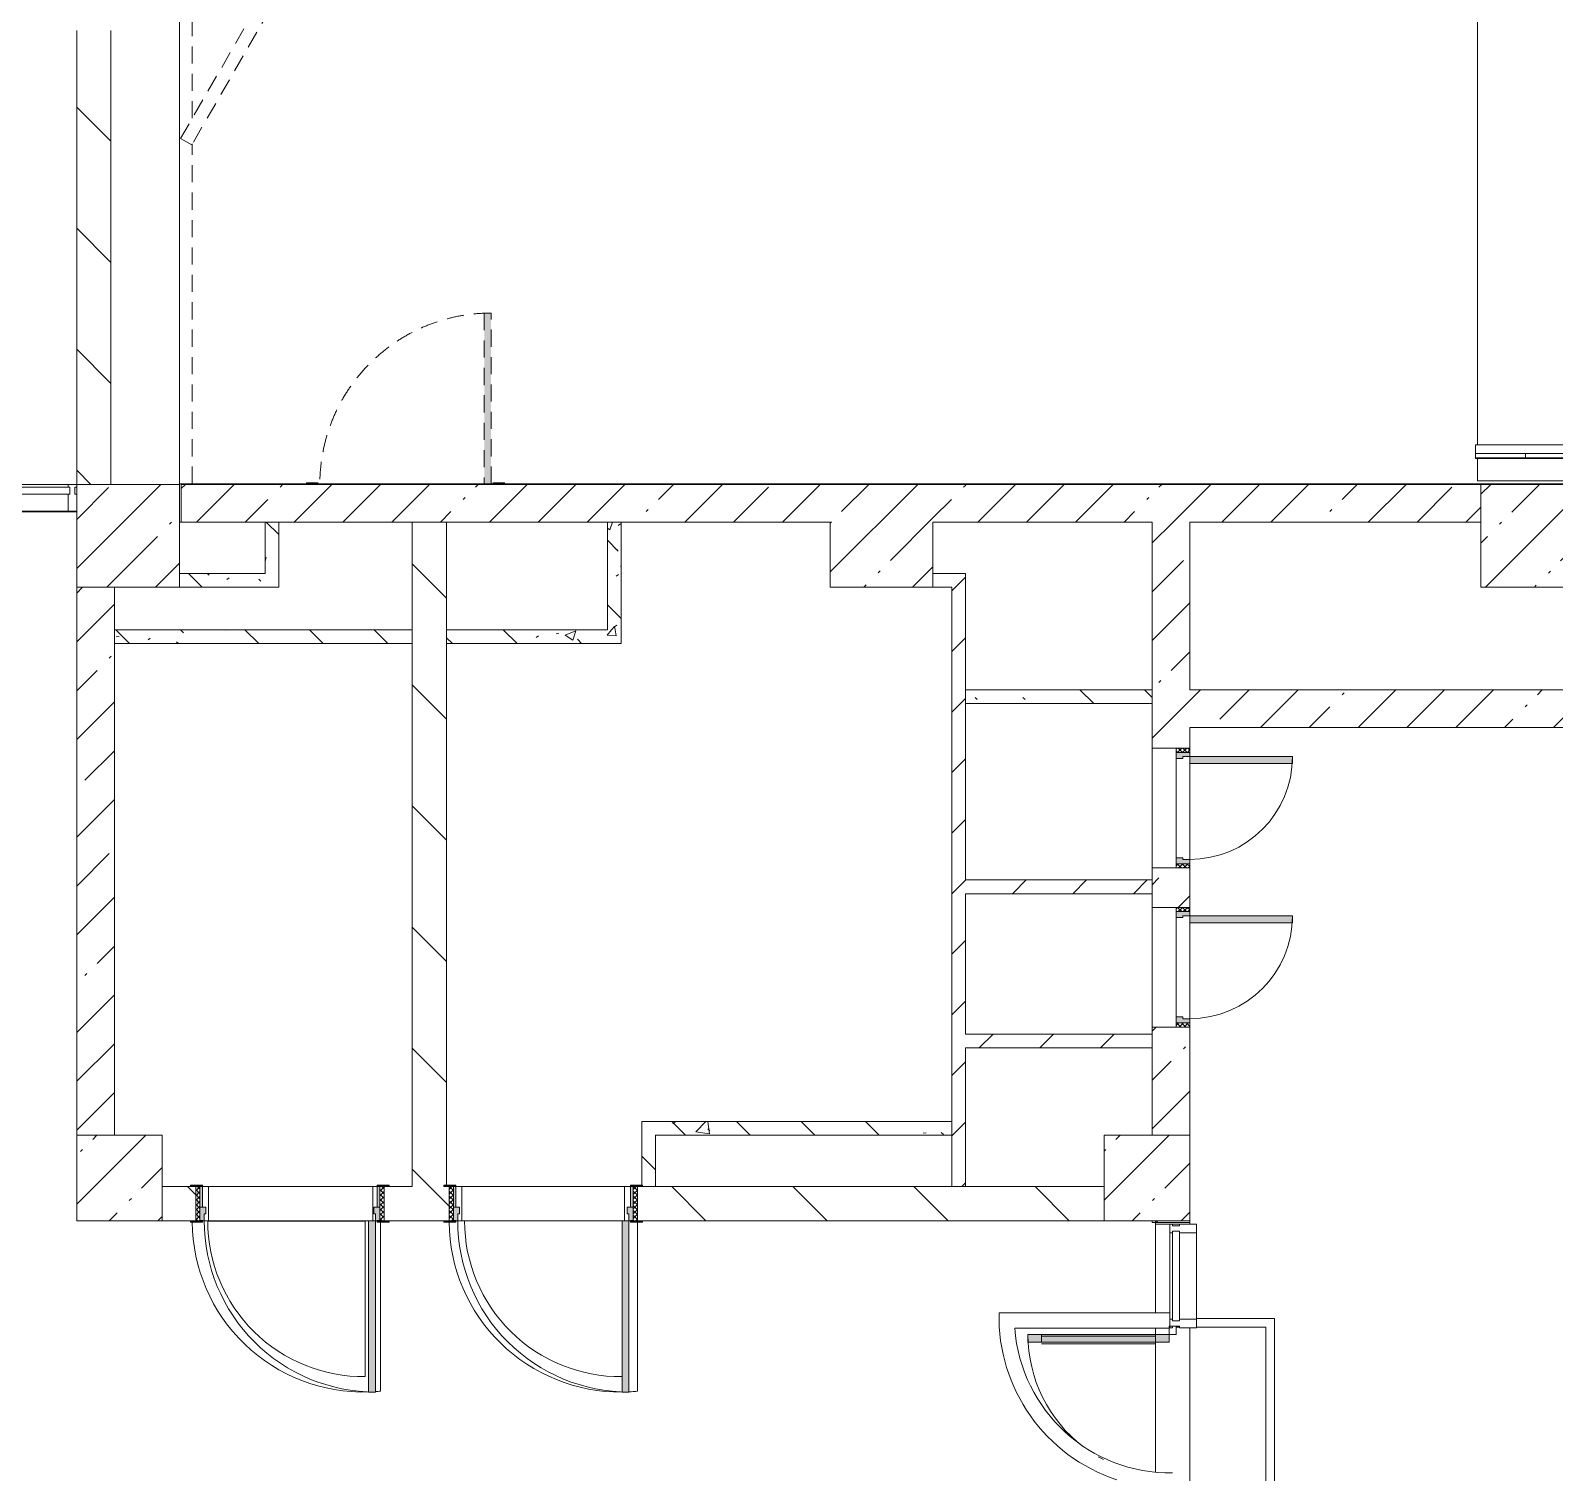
# Model space of a CAD drawing. Header units: millimetres. Extents: x 35146 to 234858, y -8553 to 29000.
# Drawn here: x 119114 to 128014, y 9430 to 17850 of the extents above; entities that cross this region are included whole.
import ezdxf

# ---------------------------------------------------------------- set-up
doc = ezdxf.new("R2010")
doc.units = ezdxf.units.MM
doc.linetypes.add('200_ШТРИХ__ш1_п0_6_', pattern=[160, 100, -60])
for name, color, linetype, lineweight, true_color in [('A-DETL-GENF-4', 7, 'Continuous', 5, 0xe2e2e2), ('A-DETL-GENF-5', 7, 'Continuous', 5, 0xaaaaaa), ('A-DOOR-1', 7, 'Continuous', 5, 0xaaaaaa), ('A-DOOR-2', 7, 'Continuous', 5, 0xe2e2e2), ('A-DOOR-FRAM-1', 7, 'Continuous', 5, 0xe2e2e2), ('A-DOOR-FRAM-2', 7, 'Continuous', 5, 0xaaaaaa), ('A-FLOR-1', 7, 'Continuous', 5, 0xaaaaaa), ('A-WALL-PATT-1', 7, 'Continuous', 5, 0x787878), ('I-WALL-5', 7, 'Continuous', 5, 0x787878)]:
    doc.layers.add(name, color=color, linetype=linetype, lineweight=lineweight, true_color=true_color)
for name, color, linetype, lineweight in [('A-DETL-MBND', 7, '200_ШТРИХ__ш1_п0_6_', 9), ('A-GLAZ-CURT-1', 7, 'Continuous', 5), ('A-GLAZ-CWMG-2', 7, 'Continuous', 5), ('A-WALL', 7, 'Continuous', 9), ('A-WALL-4', 7, 'Continuous', 5), ('I-WALL-3', 7, 'Continuous', 5), ('S-COLS-1', 7, 'Continuous', 5), ('S-STRS-3', 7, 'Continuous', 5)]:
    doc.layers.add(name, color=color, linetype=linetype, lineweight=lineweight)
pattern_1 = [(135, (105674.2, 0), (-353.5534, -353.5534), [])]
pattern_2 = [(45, (105674.2, 0), (-285.123, 285.123), []), (45, (105959.3, 0), (-285.123, 285.123), [504.031, -100.806, 16.764, -84.042])]
pattern_3 = [(45, (105674.2, 0), (-176.7767, 176.7767), [])]
pattern_4 = [(135, (105674.2, 0), (-377.171, -377.171), [533.4, -88.9, 17.78, -88.9]), (135, (105674.2, 376.94), (-377.171, -377.171), []), (50, (105674.2, 0), (637.645, -55.787), [66.675, -733.425]), (355, (105674.2, 0), (-123.35, 668.7), [53.34, -586.74]), (100.451, (105727.3, -4.65), (514.299, 612.908), [56.665, -623.315]), (46.184, (105674.2, 177.8), (948.776, -147.15), [100.012, -1100.137]), (96.636, (105753.3, 165.5), (830.91, 865.997), [84.998, -934.973]), (351.184, (105674.2, 177.8), (830.918, 865.99), [80.01, -880.11]), (21, (105763.1, 133.35), (530.651, -357.928), [66.675, -733.425]), (326, (105763.1, 133.35), (216.308, 644.658), [53.34, -586.74]), (71.451, (105807.3, 103.5), (746.96, 286.724), [56.665, -623.315]), (37.5, (105674.2, 0), (10.8105, 295.9426), [16.764, -562.864, 16.764, -578.866, -588.962]), (37.5, (105674.2, 0), (10.8105, 295.9426), [-1175.258, 16.764, -572.198]), (7.5, (105674.2, 0), (233.869, 350.6318), [16.764, -322.834, 16.764, -549.529, -224.472]), (7.5, (105674.2, 0), (233.869, 350.6318), [-905.891, 16.764, -207.708]), (327.5, (105475.94, 0), (474.5678, -20.0513), [16.764, -205.486, 16.764, -676.656, -920.115]), (327.5, (105475.94, 0), (474.5678, -20.0513), [-915.67, 16.764, -903.351]), (317.5, (105387.04, 0), (518.452, 88.9934), [16.764, -272.161, 16.764, -443.738, -653.415]), (317.5, (105387.04, 0), (518.452, 88.9934), [-749.427, 16.764, -636.651])]

# ---------------------------------------------------------------- blocks, each defined once
blk = doc.blocks.new('BSC_Колонна _Прямоугольная - 600х600-V52-2_5_2_птичка')
at = {"layer": 'S-COLS-1'}
h = blk.add_hatch(dxfattribs=at)
h.set_pattern_fill('FP_89', color=256, style=0, pattern_type=2)
h.set_pattern_definition([(45, (-14010, -14900), (-285.123, 285.123), []), (45, (-13724.88, -14900), (-285.123, 285.123), [504.031, -100.806, 16.764, -84.042])])
h.paths.add_polyline_path([(-300, -300), (300, -300), (300, 300), (-300, 300), (-300, -208.3)])
for p, q in [((300, 300), (-300, 300)), ((-300, 300), (-300, -300)), ((300, -300), (300, 300)), ((-300, -300), (300, -300))]:
    blk.add_line(p, q, dxfattribs=at)
blk = doc.blocks.new('110_Дверь_СКБ_1Ст_Внутренняя1 - Д-4 1100x2100h_су мгн-32375332-2_5_2_птичка')
at = {"layer": 'A-DOOR-1'}
h = blk.add_hatch(dxfattribs=at)
h.set_pattern_fill('FP_103', color=256, style=0, pattern_type=2)
h.set_pattern_definition([(135, (1751.41, 164.685), (-14.14214, -14.14214), []), (225, (1751.41, 164.685), (14.14214, -14.14214), [])])
h.paths.add_polyline_path([(562.5, 100), (537.5, 100), (537.5, -100), (562.5, -100)])
at = {"layer": 'A-DOOR-2'}
h = blk.add_hatch(color=256, dxfattribs=at)
h.paths.add_polyline_path([(512.5, 100), (512.5, 60), (502.5, 60), (502.5, 20), (537.5, 20), (537.5, 100)])
h.paths.add_polyline_path([(-487.5, 100), (-512.5, 100), (-512.5, 20), (-477.5, 20), (-477.5, 60), (-487.5, 60)])
at = {"layer": 'A-DOOR-FRAM-1'}
for points in [[(-487.5, 1100), (-487.5, 100), (-447.5, 100), (-447.5, 1100)], [(-567.5, 108), (-567.5, 100), (-497.5, 100), (-497.5, 108)], [(592.5, 108), (522.5, 108), (522.5, 100), (592.5, 100)], [(-497.5, 20), (-512.5, 20), (-512.5, -100), (-497.5, -100)], [(537.5, 20), (522.5, 20), (522.5, -100), (537.5, -100)], [(-567.5, -100), (-567.5, -108), (-497.5, -108), (-497.5, -100)], [(592.5, -100), (522.5, -100), (522.5, -108), (592.5, -108)]]:
    blk.add_hatch(color=256, dxfattribs=at).paths.add_polyline_path(points)
at = {"layer": 'A-DOOR-FRAM-2'}
h = blk.add_hatch(dxfattribs=at)
h.set_pattern_fill('FP_104', color=256, style=0, pattern_type=2)
h.set_pattern_definition([(45, (-371.384, 164.685), (-14.1421, 14.1421), []), (135, (-371.384, 164.685), (-14.1421, -14.1421), [])])
h.paths.add_polyline_path([(-512.5, 100), (-537.5, 100), (-537.5, -100), (-512.5, -100)])
at = {"layer": 'A-DOOR-1'}
for p, q in [((-487.5, 1100), (-487.5, 100)), ((-447.5, 1100), (-487.5, 1100)), ((-447.5, 100), (-447.5, 1100)), ((-487.5, 100), (-447.5, 100))]:
    blk.add_line(p, q, dxfattribs=at)
blk.add_arc((-487.5, 100), 1000, 360, 90, dxfattribs=at)
at = {"layer": 'A-DOOR-FRAM-2'}
for p, q in [((-497.5, 108), (-567.5, 108)), ((-567.5, 108), (-567.5, 100)), ((-567.5, 100), (-497.5, 100)), ((-512.5, 100), (-537.5, 100)), ((-537.5, 100), (-537.5, -100)), ((-487.5, 100), (-512.5, 100)), ((-512.5, 100), (-512.5, 20)), ((-512.5, -100), (-512.5, 100)), ((-497.5, 100), (-512.5, 100)), ((-512.5, 100), (-512.5, 99)), ((-512.5, 99), (-497.5, 99)), ((-497.5, 100), (-497.5, 108)), ((-497.5, 99), (-497.5, 100)), ((-487.5, 60), (-487.5, 100)), ((512.5, 100), (512.5, 60)), ((537.5, 100), (512.5, 100)), ((592.5, 108), (522.5, 108)), ((522.5, 108), (522.5, 100)), ((537.5, 100), (522.5, 100)), ((522.5, 100), (522.5, 99)), ((522.5, 100), (592.5, 100)), ((522.5, 99), (537.5, 99)), ((537.5, 20), (537.5, 100)), ((562.5, 100), (537.5, 100)), ((537.5, 100), (537.5, -100)), ((537.5, 99), (537.5, 100)), ((562.5, -100), (562.5, 100)), ((592.5, 100), (592.5, 108)), ((-512.5, 20), (-477.5, 20)), ((-497.5, 20), (-512.5, 20)), ((-512.5, 20), (-512.5, -100)), ((-497.5, -100), (-497.5, 20)), ((-477.5, 60), (-487.5, 60)), ((-477.5, 20), (-477.5, 60)), ((512.5, 60), (502.5, 60)), ((502.5, 60), (502.5, 20)), ((502.5, 20), (537.5, 20)), ((537.5, 20), (522.5, 20)), ((522.5, 20), (522.5, -100)), ((537.5, -100), (537.5, 20)), ((-497.5, -100), (-567.5, -100)), ((-567.5, -100), (-567.5, -108)), ((-567.5, -108), (-497.5, -108)), ((-537.5, -100), (-512.5, -100)), ((-512.5, -100), (-497.5, -100)), ((-497.5, -108), (-497.5, -100)), ((522.5, -100), (537.5, -100)), ((592.5, -100), (522.5, -100)), ((522.5, -100), (522.5, -108)), ((522.5, -108), (592.5, -108)), ((537.5, -100), (562.5, -100)), ((592.5, -108), (592.5, -100))]:
    blk.add_line(p, q, dxfattribs=at)
blk = doc.blocks.new('110_Дверь_СКБ_1Ст_Внутренняя1 - Д-13 1100x2100h_кладовая-33288301-2_5_2_птичка')
at = {"layer": 'A-DETL-MBND'}
for points in [[(512.5, 113.4), (512.5, 1110), (472.5, 1110), (472.5, 113.4)], [(592.5, 113.4), (592.5, 118), (522.5, 113.4)]]:
    blk.add_hatch(color=256, dxfattribs=at).paths.add_polyline_path(points)
for p, q in [((512.5, 1110), (472.5, 1110)), ((472.5, 1110), (472.5, 113.4)), ((512.5, 113.4), (512.5, 1110)), ((-497.5, 118), (-567.5, 118)), ((592.5, 118), (522.5, 118))]:
    blk.add_line(p, q, dxfattribs=at)
blk.add_arc((512.5, 110), 1000, 90, 179.80213, dxfattribs=at)
blk = doc.blocks.new('DOR__перегородка__Прямоугольная - ТП-2_ Вн_ДПГ_9480х4200h_2-23998078-2_5_2_птичка')
at = {"layer": 'A-DETL-MBND'}
for p, q in [((3.4, -75), (1987.4, -75)), ((1981.6, -71.7), (2019.1, -6.7)), ((3193.9, -771.8), (1981.6, -71.7)), ((2019.1, -6.7), (3231.5, -706.9)), ((2137.4, -75), (4324.5, -75)), ((3230.4, -706.9), (4442.7, -6.7)), ((4480.3, -71.7), (3267.9, -771.8)), ((4442.7, -6.7), (4480.3, -71.7)), ((4474.5, -75), (4486.7, -75)), ((4480.9, -71.7), (4518.4, -6.7)), ((5693.3, -771.8), (4480.9, -71.7)), ((4518.4, -6.7), (5730.8, -706.9)), ((4636.7, -75), (6823.8, -75)), ((5729.7, -706.9), (6942.1, -6.7)), ((6979.6, -71.7), (5767.3, -771.8)), ((6942.1, -6.7), (6979.6, -71.7)), ((6973.8, -75), (6985, -75)), ((6979.2, -71.7), (7016.7, -6.7)), ((8191.6, -771.8), (6979.2, -71.7)), ((7016.7, -6.7), (8229.1, -706.9)), ((7135, -75), (9323.2, -75)), ((8229.1, -706.9), (9441.4, -6.7)), ((9478.9, -71.7), (8266.6, -771.8)), ((9105.2, -200.9), (9105.2, -75)), ((9180.2, -157.6), (9180.2, -75)), ((9255.2, -114.3), (9255.2, -75)), ((9441.4, -6.7), (9478.9, -71.7)), ((9473.2, -75), (9480, -75)), ((9330.2, -1474.2), (9330.2, -157.6)), ((9405.2, -1474.2), (9405.2, -114.3)), ((9180.2, -1474.2), (9180.2, -244.2)), ((9255.2, -1474.2), (9255.2, -200.9)), ((9105.2, -1474.2), (9105.2, -287.5)), ((9480, -1474.2), (9480, -450)), ((3231.5, -706.9), (3193.9, -771.8)), ((3267.9, -771.8), (3230.4, -706.9)), ((5730.8, -706.9), (5693.3, -771.8)), ((5767.3, -771.8), (5729.7, -706.9)), ((8229.1, -706.9), (8191.6, -771.8)), ((8266.6, -771.8), (8229.1, -706.9)), ((9105.2, -1474.2), (9480, -1474.2))]:
    blk.add_line(p, q, dxfattribs=at)
blk = doc.blocks.new('BSC_Колонна _Прямоугольная - 500х500-V109-2_5_2_птичка')
at = {"layer": 'S-COLS-1'}
h = blk.add_hatch(dxfattribs=at)
h.set_pattern_fill('FP_144', color=256, style=0, pattern_type=2)
h.set_pattern_definition([(45, (-19960, -11150), (-285.123, 285.123), []), (45, (-19674.88, -11150), (-285.123, 285.123), [504.031, -100.806, 16.764, -84.042])])
h.paths.add_polyline_path([(-250, -250), (250, -250), (250, 250), (-250, 250), (-250, 71)])
for p, q in [((250, 250), (-250, 250)), ((-250, 250), (-250, -250)), ((250, -250), (250, 250)), ((-250, -250), (250, -250))]:
    blk.add_line(p, q, dxfattribs=at)
blk = doc.blocks.new('110_Дверь_СКБ_1Ст - д-18 _п_ 700x2100h_Технический шкаф ЭОМ и СС-32102833-2_5_2_птичка')
at = {"layer": 'A-DOOR-1'}
h = blk.add_hatch(dxfattribs=at)
h.set_pattern_fill('FP_158', color=256, style=0, pattern_type=2)
h.set_pattern_definition([(135, (1951.41, 174.685), (-14.14214, -14.14214), []), (225, (1951.41, 174.685), (14.14214, -14.14214), [])])
h.paths.add_polyline_path([(362.5, 110), (337.5, 110), (337.5, 30), (362.5, 30)])
at = {"layer": 'A-DOOR-2'}
h = blk.add_hatch(color=256, dxfattribs=at)
h.paths.add_polyline_path([(337.5, 110), (312.5, 110), (312.5, 70), (302.5, 70), (302.5, 30), (337.5, 30)])
h.paths.add_polyline_path([(-277.5, 70), (-287.5, 70), (-287.5, 110), (-312.5, 110), (-312.5, 30), (-277.5, 30)])
at = {"layer": 'A-DOOR-FRAM-1'}
blk.add_hatch(color=256, dxfattribs=at).paths.add_polyline_path([(-247.5, 710), (-287.5, 710), (-287.5, 110), (-247.5, 110)])
at = {"layer": 'A-DOOR-FRAM-2'}
h = blk.add_hatch(dxfattribs=at)
h.set_pattern_fill('FP_159', color=256, style=0, pattern_type=2)
h.set_pattern_definition([(45, (-171.384, 174.685), (-14.1421, 14.1421), []), (135, (-171.384, 174.685), (-14.1421, -14.1421), [])])
h.paths.add_polyline_path([(-312.5, 110), (-337.5, 110), (-337.5, 30), (-312.5, 30)])
at = {"layer": 'A-DOOR-1'}
for p, q in [((-287.5, 710), (-287.5, 110)), ((-247.5, 710), (-287.5, 710)), ((-247.5, 110), (-247.5, 710)), ((-287.5, 110), (-247.5, 110))]:
    blk.add_line(p, q, dxfattribs=at)
blk.add_arc((-287.5, 110), 600, 360, 90, dxfattribs=at)
at = {"layer": 'A-DOOR-FRAM-2'}
for p, q in [((-312.5, 110), (-337.5, 110)), ((-337.5, 110), (-337.5, 30)), ((-287.5, 110), (-312.5, 110)), ((-312.5, 110), (-312.5, 30)), ((-312.5, 30), (-312.5, 110)), ((-287.5, 70), (-287.5, 110)), ((-247.5, 110), (312.5, 110)), ((312.5, 110), (312.5, 70)), ((337.5, 110), (312.5, 110)), ((337.5, 30), (337.5, 110)), ((362.5, 110), (337.5, 110)), ((337.5, 110), (337.5, 30)), ((362.5, 30), (362.5, 110)), ((-337.5, 30), (-312.5, 30)), ((-312.5, 30), (-277.5, 30)), ((-277.5, 70), (-287.5, 70)), ((-277.5, 30), (-277.5, 70)), ((302.5, 30), (-277.5, 30)), ((312.5, 70), (302.5, 70)), ((302.5, 70), (302.5, 30)), ((302.5, 30), (337.5, 30)), ((337.5, 30), (362.5, 30))]:
    blk.add_line(p, q, dxfattribs=at)
blk = doc.blocks.new('BSC_Колонна _Прямоугольная - 500х500-V138-2_5_2_птичка')
at = {"layer": 'S-COLS-1'}
h = blk.add_hatch(dxfattribs=at)
h.set_pattern_fill('FP_171', color=256, style=0, pattern_type=2)
h.set_pattern_definition([(45, (-13960, -11150), (-285.123, 285.123), []), (45, (-13674.88, -11150), (-285.123, 285.123), [504.031, -100.806, 16.764, -84.042])])
h.paths.add_polyline_path([(-250, -250), (250, -250), (250, 250), (-250, 250), (-250, 71)])
for p, q in [((250, 250), (-250, 250)), ((-250, 250), (-250, -250)), ((250, -250), (250, 250)), ((-250, -250), (250, -250))]:
    blk.add_line(p, q, dxfattribs=at)
blk = doc.blocks.new('BSC_Колонна _Прямоугольная - 600х600-V142-2_5_2_птичка')
at = {"layer": 'S-COLS-1'}
h = blk.add_hatch(dxfattribs=at)
h.set_pattern_fill('FP_174', color=256, style=0, pattern_type=2)
h.set_pattern_definition([(45, (-22210, -14900), (-285.123, 285.123), []), (45, (-21924.88, -14900), (-285.123, 285.123), [504.031, -100.806, 16.764, -84.042])])
h.paths.add_polyline_path([(-300, -300), (300, -300), (300, 300), (-300, 300)])
for p, q in [((300, 300), (-300, 300)), ((-300, 300), (-300, -300)), ((300, -300), (300, 300)), ((-300, -300), (300, -300))]:
    blk.add_line(p, q, dxfattribs=at)
blk = doc.blocks.new('Прямоугольный импост - Импост структурный с накладкой - 160мм-23997896-2_5_2_птичка')
at = {"layer": 'A-GLAZ-CWMG-2'}
for p, q in [((-50, 40), (-50, 140)), ((-50, 140), (-0.3, 140)), ((-40, 40), (-50, 40)), ((-50, -17), (-50, 0)), ((-50, 0), (-40, 0)), ((-40, 0), (-40, 40)), ((-10, 40), (-10, 0)), ((-0.3, 40), (-10, 40)), ((-10, 0), (-0.3, 0)), ((-0.3, -17), (-50, -17))]:
    blk.add_line(p, q, dxfattribs=at)
blk = doc.blocks.new('Системная панель - Стекло - 40мм-23997898-2_5_2_птичка')
at = {"layer": 'A-GLAZ-CURT-1'}
h = blk.add_hatch(dxfattribs=at)
h.set_pattern_fill('FP_196', color=256, style=0, pattern_type=2)
h.set_pattern_definition([(45, (-13750.1, -14683), (-1414.21, 1414.21), [1000, -3000]), (45, (-14750.1, -15183), (-1414.21, 1414.21), [3000, -1000]), (45, (-12750.1, -15683), (-1414.21, 1414.21), [1000, -3000])])
h.paths.add_polyline_path([(420.1, -40), (420.1, 0), (-420.1, 0), (-420.1, -40)])
for p, q in [((420.1, 0), (-420.1, 0)), ((-420.1, 0), (-420.1, -40)), ((-420.1, -40), (420.1, -40)), ((420.1, -40), (420.1, 0))]:
    blk.add_line(p, q, dxfattribs=at)
blk = doc.blocks.new('Прямоугольный импост - Импост структурный с накладкой - 160мм-23771920-2_5_2_птичка')
at = {"layer": 'A-GLAZ-CWMG-2'}
for p, q in [((13660.3, 15200), (12840, 15200)), ((13660.3, 15043), (12840, 15043))]:
    blk.add_line(p, q, dxfattribs=at)
blk = doc.blocks.new('Системная панель - Стекло - 40мм-32387041-2_5_2_птичка')
at = {"layer": 'A-GLAZ-CURT-1'}
h = blk.add_hatch(dxfattribs=at)
h.set_pattern_fill('FP_203', color=256, style=0, pattern_type=2)
h.set_pattern_definition([(135, (10077.7, -20610), (-1414.21, -1414.21), [1000, -3000]), (135, (10577.7, -21610), (-1414.21, -1414.21), [3000, -1000]), (135, (11077.7, -19610), (-1414.21, -1414.21), [1000, -3000])])
h.paths.add_polyline_path([(262.3, 40), (-262.3, 40), (-262.3, 0), (262.3, 0)])
for p, q in [((262.3, 40), (-262.3, 40)), ((-262.3, 40), (-262.3, 0)), ((-262.3, 0), (262.3, 0)), ((262.3, 0), (262.3, 40))]:
    blk.add_line(p, q, dxfattribs=at)
blk = doc.blocks.new('Прямоугольный импост - Импост структурный с накладкой - 160мм Темный-30755591-2_5_2_птичка')
at = {"layer": 'A-GLAZ-CWMG-2'}
for p, q in [((-25, 0), (-25, 17)), ((-25, 17), (25, 17)), ((-15, 0), (-25, 0)), ((-15, -40), (-15, 0)), ((25, 0), (15, 0)), ((15, 0), (15, -40)), ((25, 17), (25, 0)), ((-25, -140), (-25, -40)), ((-25, -40), (-15, -40)), ((15, -40), (25, -40)), ((25, -40), (25, -140)), ((25, -140), (-25, -140))]:
    blk.add_line(p, q, dxfattribs=at)
blk = doc.blocks.new('Прямоугольный импост - Импост структурный с накладкой - 160мм Темный-30755595-2_5_2_птичка')
at = {"layer": 'A-GLAZ-CWMG-2'}
for p, q in [((0, 17), (-50, 17)), ((-50, 17), (-50, 0)), ((-50, 0), (-40, 0)), ((-40, 0), (-40, -40)), ((-10, -40), (-10, 0)), ((-10, 0), (0, 0)), ((0, 0), (0, 17)), ((-40, -40), (-50, -40)), ((-50, -40), (-50, -140)), ((0, -40), (-10, -40)), ((0, -140), (0, -40)), ((-50, -140), (0, -140))]:
    blk.add_line(p, q, dxfattribs=at)
blk = doc.blocks.new('Дверь_Витражная_остекление_ - ВВ-16 остекление-32390142-2_5_2_птичка')
at = {"layer": 'A-DETL-GENF-4'}
for points in [[(-787.5, -20), (-832.5, -20), (-832.5, -845), (-787.5, -845), (-787.5, -56)], [(849.9, -860), (849.9, -20), (837.5, -20), (837.5, -860)]]:
    blk.add_hatch(color=256, dxfattribs=at).paths.add_polyline_path(points)
at = {"layer": 'A-DETL-GENF-5'}
for p, q in [((-787.5, -20), (-832.5, -20)), ((-832.5, -845), (-832.5, -20)), ((-787.5, -20), (-832.5, -20)), ((-832.5, -20), (-832.5, -845)), ((-787.5, -845), (-787.5, -20)), ((-787.5, -845), (-787.5, -20)), ((837.5, -860), (837.5, -20)), ((837.5, -20), (837.5, -860)), ((-832.5, -100), (-787.5, -100)), ((-822.5, -765), (-822.5, -100)), ((-778.5, -765), (-778.5, -100)), ((828.5, -780), (828.5, -100)), ((849.9, -100), (837.5, -100)), ((-832.5, -765), (-787.5, -765)), ((849.9, -780), (837.5, -780)), ((-832.5, -845), (-787.5, -845)), ((-832.5, -845), (-787.5, -845)), ((849.9, -860), (837.5, -860)), ((837.5, -860), (849.9, -860))]:
    blk.add_line(p, q, dxfattribs=at)
at = {"layer": 'A-DOOR-1'}
for p, q in [((-882.5, 20), (-832.5, 20)), ((-882.5, -20), (-882.5, 20)), ((-832.5, 20), (-832.5, -20)), ((832.5, 20), (882.5, 20)), ((832.5, -20), (832.5, 20)), ((882.5, 20), (882.5, -20)), ((-832.5, -20), (-882.5, -20)), ((-832.5, -845), (-832.5, -20)), ((832.5, -860), (832.5, -20)), ((882.5, -20), (832.5, -20))]:
    blk.add_line(p, q, dxfattribs=at)
for centre, radius, start, end in [((-832.5, -20), 825, 329.80944, 332.20433), ((-832.5, -20), 825, 270, 322.60785), ((832.5, -20), 840, 230.33856, 232.99265), ((832.5, -20), 840, 234.0758, 270)]:
    blk.add_arc(centre, radius, start, end, dxfattribs=at)
blk = doc.blocks.new('Прямоугольный импост - Импост структурный с накладкой - 160мм Темный-32387142-2_5_2_птичка')
at = {"layer": 'A-GLAZ-CWMG-2'}
for p, q in [((20093, 10325.4), (20093, 10830)), ((20250, 10325.4), (20250, 10830))]:
    blk.add_line(p, q, dxfattribs=at)
blk = doc.blocks.new('Перекрытия 2 - Перекрытия 4-32990152-2_5_2_птичка')
at = {"layer": 'S-STRS-3'}
for p, q in [((21910, 19180), (22510, 19180)), ((21910, 19180), (21910, 15410.8)), ((22810, 19180), (23410, 19180)), ((22810, 15410.8), (22810, 19180)), ((23710, 19180), (24310, 19180)), ((23710, 15410.8), (23710, 19180)), ((24610, 19180), (25210, 19180)), ((24610, 15410.8), (24610, 19180)), ((25510, 19180), (26110, 19180)), ((25510, 15410.8), (25510, 19180)), ((26410, 19180), (27010, 19180)), ((26410, 15410.8), (26410, 19180)), ((27310, 19180), (27910, 19180)), ((27310, 15410.8), (27310, 19180)), ((28210, 19180), (28810, 19180)), ((28210, 15410.8), (28210, 19180)), ((29110, 19180), (29710, 19180)), ((29110, 15410.8), (29110, 19180)), ((30010, 19180), (30610, 19180)), ((30010, 15410.8), (30010, 19180)), ((30610, 18430), (30610, 19180)), ((30610, 15410.8), (30610, 17830)), ((21910, 15330), (21910, 15200)), ((22810, 15200), (22810, 15330)), ((23710, 15200), (23710, 15330)), ((24610, 15200), (24610, 15330)), ((25510, 15200), (25510, 15330)), ((26410, 15200), (26410, 15330)), ((27310, 15200), (27310, 15330)), ((28210, 15200), (28210, 15330)), ((29110, 15200), (29110, 15330)), ((30010, 15200), (30010, 15330)), ((30610, 15200), (30610, 15330)), ((22810, 15200), (21910, 15200)), ((23710, 15200), (22810, 15200)), ((24610, 15200), (23710, 15200)), ((25510, 15200), (24610, 15200)), ((26410, 15200), (25510, 15200)), ((27310, 15200), (26410, 15200)), ((28210, 15200), (27310, 15200)), ((29110, 15200), (28210, 15200)), ((30010, 15200), (29110, 15200)), ((30610, 15200), (30010, 15200))]:
    blk.add_line(p, q, dxfattribs=at)
blk = doc.blocks.new('Стены наклон_ амфитеатр - Стены наклон_ амфитеатр-32992696-2_5_2_птичка')
at = {"layer": 'A-WALL-PATT-1'}
h = blk.add_hatch(dxfattribs=at)
h.set_pattern_fill('FP_206', color=256, style=0, pattern_type=2)
h.set_pattern_definition([(0, (26444.5, 15393.4), (0, 246.1), []), (90, (26444.5, 15393.4), (-1300, 8e-14), [])])
h.paths.add_polyline_path([(31010, 15353.9), (31010, 15380.7), (21879, 15380.7), (21879, 15353.9), (30993.5, 15353.9)])
at = {"layer": 'A-WALL-4'}
for p, q in [((31041, 15430.8), (21879, 15430.8)), ((21879, 15430.8), (21879, 15380.7)), ((21879, 15380.7), (31010, 15380.7)), ((21879, 15353.9), (21879, 15380.7)), ((21879, 15350), (21879, 15353.9)), ((31010, 15353.9), (21879, 15353.9)), ((31010, 15350), (21879, 15350))]:
    blk.add_line(p, q, dxfattribs=at)

msp = doc.modelspace()

# ---------------------------------------------------------------- hatches: boundary and pattern name
at = {"layer": 'I-WALL-3'}
h = msp.add_hatch(dxfattribs=at)
h.set_pattern_fill('FP_99', color=256, style=0, pattern_type=2)
h.set_pattern_definition(pattern_1)
h.paths.add_polyline_path([(119384.4, 15200), (119584.4, 15200), (119584.4, 17850), (119384.4, 17850), (119384.4, 15848.6)])
h.paths.add_polyline_path([(119384.4, 18450), (119584.4, 18450), (119584.4, 21600), (119384.4, 21600), (119384.4, 20476.2)])
h.paths.add_polyline_path([(119384.4, 22200), (119584.4, 22200), (119584.4, 26300), (119384.4, 26300), (119384.4, 25103.8)])
h = msp.add_hatch(dxfattribs=at)
h.set_pattern_fill('FP_96', color=256, style=0, pattern_type=2)
h.set_pattern_definition(pattern_2)
h.paths.add_polyline_path([(136284.2, 14980), (136464.2, 14980), (136464.2, 15200), (136284.2, 15196.3)])
h.paths.add_polyline_path([(132356.6, 14980), (135684.2, 14980), (135684.2, 15200), (132084.2, 15200), (132084.2, 14980)])
h.paths.add_polyline_path([(121544.2, 14980), (123784.4, 14980), (123784.4, 15200), (119994.2, 15200), (119994.2, 14980), (121344.2, 14980)])
h.paths.add_polyline_path([(131484.2, 14980), (131484.2, 15200), (128184.2, 15200), (128184.2, 14980), (128646.5, 14980)])
h.paths.add_polyline_path([(124384.4, 14980), (127584.2, 14980), (127584.2, 15200), (124384.4, 15200)])
h = msp.add_hatch(dxfattribs=at)
h.set_pattern_fill('FP_99', color=256, style=0, pattern_type=2)
h.set_pattern_definition(pattern_1)
h.paths.add_polyline_path([(121344.2, 11100), (121529.2, 11100), (121529.2, 11108), (121544.2, 11108), (121544.2, 14980), (121344.2, 14980), (121344.2, 11221)])
h = msp.add_hatch(dxfattribs=at)
h.set_pattern_fill('FP_96', color=256, style=0, pattern_type=2)
h.set_pattern_definition(pattern_2)
h.paths.add_polyline_path([(125664.2, 10890), (125884.2, 10890), (125884.2, 10900), (125664.2, 10900)])
h.paths.add_polyline_path([(125804.2, 11400), (125884.2, 11400), (125884.2, 12030), (125664.2, 12030), (125664.2, 11400), (125775.3, 11400)])
h.paths.add_polyline_path([(125804.2, 12730), (125884.2, 12730), (125884.2, 12960), (125664.2, 12960), (125664.2, 12730)])
h.paths.add_polyline_path([(125804.2, 13660), (125884.2, 13660), (125884.2, 14980), (125664.2, 14980), (125664.2, 13660)])
h = msp.add_hatch(dxfattribs=at)
h.set_pattern_fill('FP_96', color=256, style=0, pattern_type=2)
h.set_pattern_definition(pattern_2)
h.paths.add_polyline_path([(119604.2, 11400), (119604.2, 14600), (119384.2, 14600), (119384.4, 11400)])
h = msp.add_hatch(dxfattribs=at)
h.set_pattern_fill('FP_100', color=256, style=0, pattern_type=2)
h.set_pattern_definition(pattern_3)
h.paths.add_polyline_path([(124494.2, 14600), (124574.2, 14600), (124574.2, 14680), (124384.4, 14680), (124384.4, 14600)])
h = msp.add_hatch(dxfattribs=at)
h.set_pattern_fill('FP_100', color=256, style=0, pattern_type=2)
h.set_pattern_definition(pattern_3)
h.paths.add_polyline_path([(124574.2, 11100), (124574.2, 14600), (124494.2, 14600), (124494.2, 11100)])
h = msp.add_hatch(dxfattribs=at)
h.set_pattern_fill('FP_96', color=256, style=0, pattern_type=2)
h.set_pattern_definition(pattern_2)
h.paths.add_polyline_path([(136066.7, 13780), (136464.2, 13780), (136464.2, 14000), (125884.2, 14000), (125884.2, 13780), (132356.6, 13780)])
h = msp.add_hatch(dxfattribs=at)
h.set_pattern_fill('FP_100', color=256, style=0, pattern_type=2)
h.set_pattern_definition(pattern_3)
h.paths.add_polyline_path([(125664.2, 12810), (125664.2, 12890), (124574.2, 12890), (124574.2, 12810), (124936.4, 12810)])
h = msp.add_hatch(dxfattribs=at)
h.set_pattern_fill('FP_100', color=256, style=0, pattern_type=2)
h.set_pattern_definition(pattern_3)
h.paths.add_polyline_path([(125664.2, 11910), (125664.2, 11990), (124574.2, 11990), (124574.2, 11910), (124936.4, 11910)])
h = msp.add_hatch(dxfattribs=at)
h.set_pattern_fill('FP_99', color=256, style=0, pattern_type=2)
h.set_pattern_definition(pattern_1)
h.paths.add_polyline_path([(125384.2, 10900), (125384.2, 11100), (122659.2, 11100), (122659.2, 10900), (124936.4, 10900)])
h.paths.add_polyline_path([(120079.2, 10900), (120079.2, 11100), (119884.2, 11100), (119884.2, 10900), (120049.2, 10900)])
h.paths.add_polyline_path([(121209.2, 10900), (121559.2, 10900), (121559.2, 11100), (121179.2, 11100), (121179.2, 10900)])
at = {"layer": 'I-WALL-5'}
h = msp.add_hatch(dxfattribs=at)
h.set_pattern_fill('FP_109', color=256, style=0, pattern_type=2)
h.set_pattern_definition(pattern_4)
h.paths.add_polyline_path([(120564.2, 14680), (120564.2, 14980), (120484.2, 14980), (120484.2, 14680)])
h = msp.add_hatch(dxfattribs=at)
h.set_pattern_fill('FP_109', color=256, style=0, pattern_type=2)
h.set_pattern_definition(pattern_4)
h.paths.add_polyline_path([(122564.2, 14350), (122564.2, 14980), (122484.2, 14980), (122484.2, 14350)])
h = msp.add_hatch(dxfattribs=at)
h.set_pattern_fill('FP_109', color=256, style=0, pattern_type=2)
h.set_pattern_definition(pattern_4)
h.paths.add_polyline_path([(119984.2, 14600), (120564.2, 14600), (120564.2, 14680), (119984.2, 14680)])
h = msp.add_hatch(dxfattribs=at)
h.set_pattern_fill('FP_109', color=256, style=0, pattern_type=2)
h.set_pattern_definition(pattern_4)
h.paths.add_polyline_path([(121344.2, 14270), (121344.2, 14350), (119604.2, 14350), (119604.2, 14270), (121226.3, 14270)])
h = msp.add_hatch(dxfattribs=at)
h.set_pattern_fill('FP_109', color=256, style=0, pattern_type=2)
h.set_pattern_definition(pattern_4)
h.paths.add_polyline_path([(121544.2, 14270), (122564.2, 14270), (122564.2, 14350), (121544.2, 14350)])
h = msp.add_hatch(dxfattribs=at)
h.set_pattern_fill('FP_109', color=256, style=0, pattern_type=2)
h.set_pattern_definition(pattern_4)
h.paths.add_polyline_path([(125664.2, 13920), (125664.2, 14000), (124574.2, 14000), (124574.2, 13920), (124936.4, 13920)])
h = msp.add_hatch(dxfattribs=at)
h.set_pattern_fill('FP_109', color=256, style=0, pattern_type=2)
h.set_pattern_definition(pattern_4)
h.paths.add_polyline_path([(122689.2, 11100), (122764.2, 11100), (122764.2, 11480), (122684.2, 11480), (122689.2, 11108)])
h = msp.add_hatch(dxfattribs=at)
h.set_pattern_fill('FP_109', color=256, style=0, pattern_type=2)
h.set_pattern_definition(pattern_4)
h.paths.add_polyline_path([(124494.2, 11400), (124494.2, 11480), (122764.2, 11480), (122764.2, 11400)])
at = {"layer": 'S-COLS-1'}
h = msp.add_hatch(dxfattribs=at)
h.set_pattern_fill('FP_96', color=256, style=0, pattern_type=2)
h.set_pattern_definition(pattern_2)
h.paths.add_polyline_path([(123784.4, 14600), (124384.4, 14600), (124384.4, 15200), (123784.4, 15200), (123784.4, 14980)])

# ---------------------------------------------------------------- linework, layer by layer
at = {"layer": 'A-FLOR-1'}
for p, q in [((119984.4, 15200), (119984.4, 24680)), ((136284.2, 15203.4), (119984.2, 15203.4)), ((119384.2, 15040), (112444.2, 15040)), ((119994.2, 14980), (119984.2, 14980)), ((120119.2, 11100), (120154.2, 11100)), ((120154.2, 11100), (120154.2, 10897.8)), ((121114.2, 10900), (121114.2, 11100)), ((121114.2, 11100), (121139.2, 11100)), ((121599.2, 11100), (121634.2, 11100)), ((121634.2, 11100), (121634.2, 10900)), ((122584.2, 10900), (122584.2, 11100)), ((122584.2, 11100), (122619.2, 11100)), ((120149.2, 10899), (120119.2, 10899)), ((120154.2, 10897.8), (121069.2, 10897.8)), ((121089.2, 10900), (121069.2, 10900)), ((121069.2, 10900), (121069.2, 9990.1)), ((121159.2, 9905), (121159.2, 10892)), ((121649.2, 10899), (121599.2, 10899)), ((121634.2, 10900), (122569.2, 10900)), ((122659.2, 9905), (122659.2, 10892)), ((125767.2, 10363), (124770.5, 10363)), ((126379.2, 10328.9), (125924.2, 10328.9)), ((126379.2, 8497.4), (126379.2, 10328.9)), ((124862.5, 10273), (125764.2, 10273)), ((125804.2, 10278.9), (125824.2, 10278.9)), ((125924.2, 10278.9), (126329.2, 10278.9)), ((126329.2, 10278.9), (126329.2, 8547.4))]:
    msp.add_line(p, q, dxfattribs=at)
for centre, radius, start, end in [((121059.2, 10900), 1000, 180.45922, 271.72242), ((121059.2, 10900), 910, 180.06296, 270.62964), ((122559.2, 10900), 1000, 180.45922, 270.57477), ((122559.2, 10900), 910, 180.06296, 270.62964), ((125770.2, 10338), 1000, 178.56746, 251.86052), ((125770.2, 10338), 910, 184.09604, 270.88287), ((121059.2, 10900), 1000, 274.01771, 275.73917), ((122559.2, 10900), 1000, 272.87006, 275.73917)]:
    msp.add_arc(centre, radius, start, end, dxfattribs=at)
at = {"layer": 'A-WALL'}
for p, q in [((120564.2, 14980), (120484.2, 14980)), ((121544.2, 14980), (121344.2, 14980)), ((122564.2, 14980), (122484.2, 14980)), ((119604.2, 14350), (119604.2, 14270)), ((121344.2, 14270), (121344.2, 14350)), ((121544.2, 14350), (121544.2, 14270)), ((124574.2, 14000), (124574.2, 13920)), ((125664.2, 13920), (125664.2, 14000)), ((125664.2, 12810), (125664.2, 12890)), ((125664.2, 11910), (125664.2, 11990)), ((124494.2, 11400), (124494.2, 11480)), ((122689.2, 11100), (122764.2, 11100)), ((124494.2, 11100), (124574.2, 11100)), ((125884.2, 10890), (125884.2, 10900))]:
    msp.add_line(p, q, dxfattribs=at)
at = {"layer": 'I-WALL-3'}
for p, q in [((119384.4, 17850), (119384.4, 15200)), ((119584.4, 15200), (119584.4, 17850)), ((123784.4, 15200), (119994.2, 15200)), ((119994.2, 15200), (119994.2, 14980)), ((127584.2, 15200), (124384.4, 15200)), ((119994.2, 14980), (120484.2, 14980)), ((120484.2, 14980), (120484.2, 14680)), ((120564.2, 14980), (121344.2, 14980)), ((120564.2, 14600), (120564.2, 14980)), ((121344.2, 14980), (121344.2, 14350)), ((121544.2, 14350), (121544.2, 14980)), ((121544.2, 14980), (122484.2, 14980)), ((122484.2, 14980), (122484.2, 14350)), ((122564.2, 14980), (123784.4, 14980)), ((122564.2, 14270), (122564.2, 14980)), ((124384.4, 14980), (125664.2, 14980)), ((125664.2, 14980), (125664.2, 14000)), ((125884.2, 14980), (127584.2, 14980)), ((125884.2, 14000), (125884.2, 14980)), ((119384.2, 14600), (119384.2, 11400)), ((119604.2, 14350), (119604.2, 14600)), ((120484.2, 14680), (119984.2, 14680)), ((119984.2, 14600), (120564.2, 14600)), ((124574.2, 14680), (124384.4, 14680)), ((124384.4, 14680), (124384.4, 14600)), ((124384.4, 14600), (124494.2, 14600)), ((124494.2, 14600), (124494.2, 11480)), ((124574.2, 14000), (124574.2, 14680)), ((121344.2, 14350), (119604.2, 14350)), ((122484.2, 14350), (121544.2, 14350)), ((119604.2, 11400), (119604.2, 14270)), ((119604.2, 14270), (121344.2, 14270)), ((121344.2, 14270), (121344.2, 11100)), ((121544.2, 11108), (121544.2, 14270)), ((121544.2, 14270), (122564.2, 14270)), ((125664.2, 14000), (124574.2, 14000)), ((136464.2, 14000), (125884.2, 14000)), ((124574.2, 12890), (124574.2, 13920)), ((124574.2, 13920), (125664.2, 13920)), ((125664.2, 12890), (125664.2, 13920)), ((125884.2, 13660), (125884.2, 13780)), ((125884.2, 13780), (136974.2, 13780)), ((125664.2, 13660), (125804.2, 13660)), ((125804.2, 12960), (125664.2, 12960)), ((125884.2, 12730), (125884.2, 12960)), ((125664.2, 12890), (124574.2, 12890)), ((124574.2, 11990), (124574.2, 12810)), ((124574.2, 12810), (125664.2, 12810)), ((125664.2, 11990), (125664.2, 12810)), ((125664.2, 12730), (125804.2, 12730)), ((125804.2, 12030), (125664.2, 12030)), ((125884.2, 11400), (125884.2, 12030)), ((125664.2, 11990), (124574.2, 11990)), ((124574.2, 11100), (124574.2, 11910)), ((124574.2, 11910), (125664.2, 11910)), ((125664.2, 11910), (125664.2, 11400)), ((122684.2, 11480), (122684.2, 11108)), ((124494.2, 11480), (122684.2, 11480)), ((122764.2, 11100), (122764.2, 11400)), ((122764.2, 11400), (124494.2, 11400)), ((124494.2, 11400), (124494.2, 11100)), ((120049.2, 11100), (119884.2, 11100)), ((120119.2, 11100), (121139.2, 11100)), ((121344.2, 11100), (121209.2, 11100)), ((121634.2, 11100), (122584.2, 11100)), ((124494.2, 11100), (122764.2, 11100)), ((125384.2, 11100), (124574.2, 11100)), ((119884.2, 10900), (120049.2, 10900)), ((121069.2, 10900), (120129.2, 10900)), ((121209.2, 10900), (121529.2, 10900)), ((121634.2, 10900), (121609.2, 10900)), ((122689.2, 10900), (125384.2, 10900)), ((125664.2, 10900), (125664.2, 10890)), ((125664.2, 10890), (125884.2, 10890)), ((125684.2, 10363), (125684.2, 10900)), ((125684.2, 10880), (125884.2, 10880)), ((125884.2, 10880), (125884.2, 10890)), ((125684.2, 9432.4), (125684.2, 10273)), ((125884.2, 10275.4), (125884.2, 8547.4))]:
    msp.add_line(p, q, dxfattribs=at)
at = {"layer": 'S-COLS-1'}
for p, q in [((124384.4, 15200), (123784.4, 15200)), ((123784.4, 14980), (123784.4, 14600)), ((124384.4, 14600), (124384.4, 14980)), ((123784.4, 14600), (124384.4, 14600))]:
    msp.add_line(p, q, dxfattribs=at)

# ---------------------------------------------------------------- block references
at = {"layer": 'A-DETL-MBND', "rotation": 90.00000000000044}
msp.add_blockref('DOR__перегородка__Прямоугольная - ТП-2_ Вн_ДПГ_9480х4200h_2-23998078-2_5_2_птичка', (119984.2, 15200), dxfattribs=at)
at = {"layer": 'A-DETL-MBND'}
msp.add_blockref('110_Дверь_СКБ_1Ст_Внутренняя1 - Д-13 1100x2100h_кладовая-33288301-2_5_2_птичка', (121291.7, 15090), dxfattribs=at)
at = {"layer": 'A-DOOR-1'}
for name, p, rotation in [('110_Дверь_СКБ_1Ст - д-18 _п_ 700x2100h_Технический шкаф ЭОМ и СС-32102833-2_5_2_птичка', (125774.2, 13322.5), 269.9999999999999), ('110_Дверь_СКБ_1Ст - д-18 _п_ 700x2100h_Технический шкаф ЭОМ и СС-32102833-2_5_2_птичка', (125774.2, 12392.5), 269.9999999999999), ('110_Дверь_СКБ_1Ст_Внутренняя1 - Д-4 1100x2100h_су мгн-32375332-2_5_2_птичка', (120641.7, 11000), 180), ('110_Дверь_СКБ_1Ст_Внутренняя1 - Д-4 1100x2100h_су мгн-32375332-2_5_2_птичка', (122121.7, 11000), 180), ('Дверь_Витражная_остекление_ - ВВ-16 остекление-32390142-2_5_2_птичка', (125784.2, 9402.9), 269.9999999999998)]:
    msp.add_blockref(name, p, dxfattribs=dict(at, rotation=rotation))
at = {"layer": 'A-GLAZ-CURT-1'}
msp.add_blockref('Системная панель - Стекло - 40мм-23997898-2_5_2_птичка', (118924.3, 15183), dxfattribs=at)
at = {"layer": 'A-GLAZ-CURT-1', "rotation": 269.9999999999997}
msp.add_blockref('Системная панель - Стекло - 40мм-32387041-2_5_2_птичка', (125784.2, 10577.7), dxfattribs=at)
at = {"layer": 'A-GLAZ-CWMG-2'}
for name in ['Прямоугольный импост - Импост структурный с накладкой - 160мм-23771920-2_5_2_птичка', 'Прямоугольный импост - Импост структурный с накладкой - 160мм Темный-32387142-2_5_2_птичка']:
    msp.add_blockref(name, (105674.2, 0), dxfattribs=at)
at = {"layer": 'A-GLAZ-CWMG-2', "extrusion": (0, 0, -1)}
for name, p, rotation in [('Прямоугольный импост - Импост структурный с накладкой - 160мм-23997896-2_5_2_птичка', (-119384.4, 15183), 180), ('Прямоугольный импост - Импост структурный с накладкой - 160мм Темный-30755591-2_5_2_птичка', (-125784.2, 10300.4), 270.0000000000002)]:
    msp.add_blockref(name, p, dxfattribs=dict(at, rotation=rotation))
at = {"layer": 'A-GLAZ-CWMG-2', "rotation": 89.99999999999977}
msp.add_blockref('Прямоугольный импост - Импост структурный с накладкой - 160мм Темный-30755595-2_5_2_птичка', (125784.2, 10880), dxfattribs=at)
at = {"layer": 'A-WALL-4'}
msp.add_blockref('Стены наклон_ амфитеатр - Стены наклон_ амфитеатр-32992696-2_5_2_птичка', (105674.2, 0), dxfattribs=at)
at = {"layer": 'S-COLS-1'}
for name, p in [('BSC_Колонна _Прямоугольная - 600х600-V52-2_5_2_птичка', (119684.2, 14900)), ('BSC_Колонна _Прямоугольная - 600х600-V142-2_5_2_птичка', (127884.2, 14900)), ('BSC_Колонна _Прямоугольная - 500х500-V138-2_5_2_птичка', (119634.2, 11150)), ('BSC_Колонна _Прямоугольная - 500х500-V109-2_5_2_птичка', (125634.2, 11150))]:
    msp.add_blockref(name, p, dxfattribs=at)
at = {"layer": 'S-STRS-3'}
msp.add_blockref('Перекрытия 2 - Перекрытия 4-32990152-2_5_2_птичка', (105654.2, 20), dxfattribs=at)

doc.saveas('drawing.dxf')
